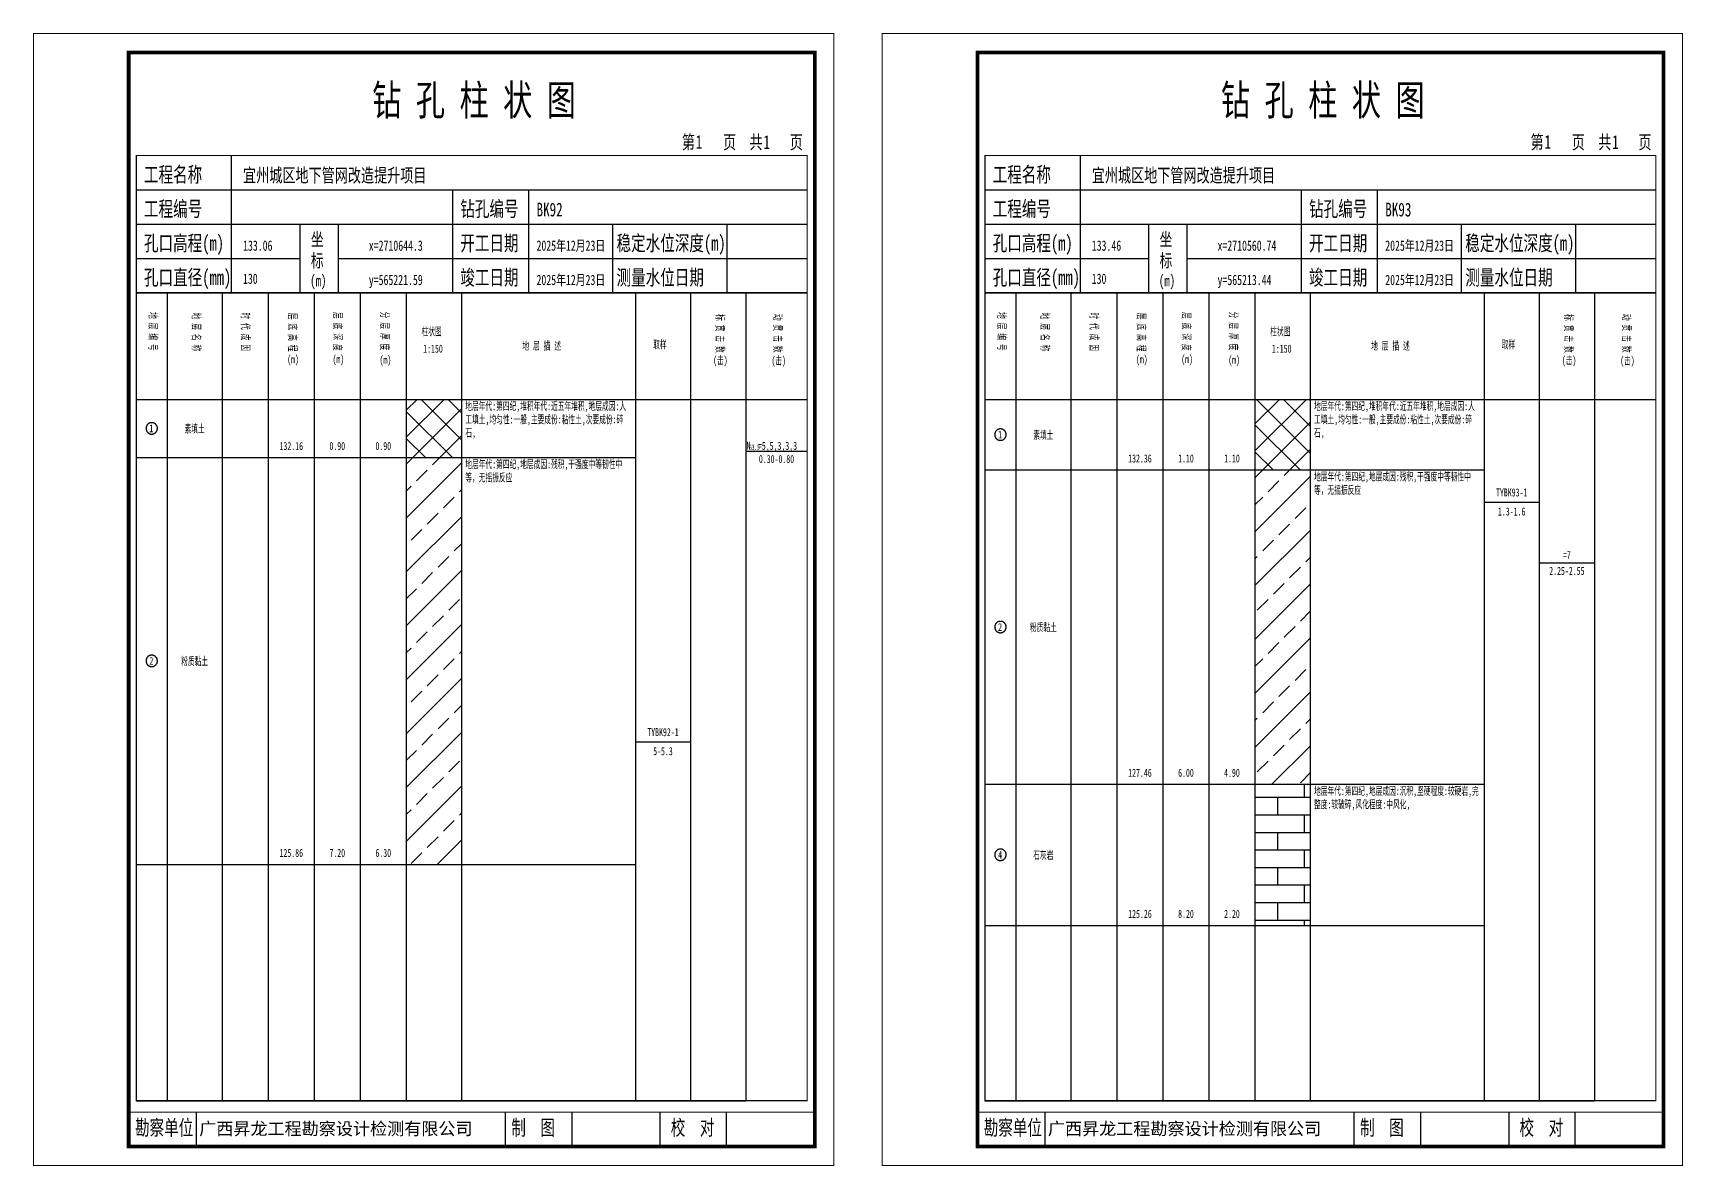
# Model space of a CAD drawing. Header units: millimetres. Extents: x 0 to 2711117, y 0 to 567555.
# Drawn here: x 24495.4 to 24928.3, y -0.1 to 297.1 of the extents above; entities that cross this region are included whole.
import ezdxf
from ezdxf.enums import TextEntityAlignment as Align

# ---------------------------------------------------------------- set-up
doc = ezdxf.new("R2010")
doc.units = ezdxf.units.MM
doc.layers.add('GICAD_POU_TEXTS', color=7, linetype='Continuous')
doc.layers.add('勘察点图例', color=7, linetype='Continuous')
doc.styles.add('HEAD_FONT', font='simfang.ttf', dxfattribs={"width": 0.6})
doc.styles.add('HEAD_FONT2', font='simfang.ttf', dxfattribs={"width": 0.6})
doc.styles.add('HT', font='simhei.ttf')
doc.styles.add('LZ_FONT', font='simfang.ttf', dxfattribs={"width": 0.7, "height": 8})
doc.styles.add('成果图图块', font='simfang.ttf', dxfattribs={"height": 2.5})
doc.styles.add('成果图表体', font='simfang.ttf', dxfattribs={"width": 0.6, "height": 2.1})
pattern_1 = [(45, (0, 0), (-3.5355339, 3.5355339), []), (135, (0, 0), (-3.5355339, -3.5355339), [])]
pattern_2 = [(45, (0, 0), (-7.071068, 7.071068), []), (45, (7.071, 0), (-7.071068, 7.071068), [4, -2])]

# ---------------------------------------------------------------- blocks, each defined once
blk = doc.blocks.new('BK92')
for p, q in [((52, 229), (52, 265)), ((27, 256), (203, 256)), ((110, 229), (110, 256)), ((130, 229), (130, 256)), ((27, 247), (203, 247)), ((70, 229), (70, 247)), ((80, 229), (80, 247)), ((152, 229), (152, 247)), ((182, 229), (182, 247)), ((27, 238), (70, 238)), ((80, 238), (203, 238)), ((27, 229), (35.05, 229)), ((35.05, 229), (35.05, 17)), ((35.05, 229), (49.53, 229)), ((49.53, 229), (49.53, 17)), ((49.53, 229), (61.6, 229)), ((61.6, 229), (61.6, 17)), ((61.6, 229), (73.68, 229)), ((73.68, 229), (73.68, 17)), ((73.68, 229), (85.75, 229)), ((85.75, 229), (85.75, 17)), ((85.75, 229), (97.82, 229)), ((97.82, 229), (97.82, 17)), ((97.82, 229), (112.3, 229)), ((112.3, 229), (112.3, 17)), ((112.3, 229), (157.93, 229)), ((157.93, 229), (157.93, 17)), ((157.93, 229), (172.42, 229)), ((172.42, 229), (172.42, 17)), ((172.42, 229), (186.9, 229)), ((186.9, 229), (186.9, 17)), ((186.9, 229), (203, 229)), ((27, 201), (203, 201)), ((27, 17), (35.05, 17)), ((35.05, 17), (49.53, 17)), ((42.74, 4.95), (42.74, 13.95)), ((42.74, 4.95), (42.74, 13.95)), ((49.53, 17), (61.6, 17)), ((61.6, 17), (73.68, 17)), ((73.68, 17), (85.75, 17)), ((85.75, 17), (97.82, 17)), ((97.82, 17), (112.3, 17)), ((112.3, 17), (157.93, 17)), ((123.83, 4.95), (123.83, 13.95)), ((141.38, 4.95), (141.38, 13.95)), ((157.93, 17), (172.42, 17)), ((164.48, 4.95), (164.48, 13.95)), ((172.42, 17), (186.9, 17)), ((181.84, 4.95), (181.84, 13.95)), ((181.84, 4.95), (181.84, 13.95))]:
    blk.add_line(p, q)
for points, const_width in [([(0, 0), (210, 0), (210, 297), (0, 297)], 0.25), ([(25, 5), (205, 5), (205, 292), (25, 292)], 1), ([(27, 265), (203, 265), (203, 17), (27, 17)], 0.3)]:
    blk.add_lwpolyline(points, close=True, dxfattribs=dict(const_width=const_width))
at = {"const_width": 0.3}
for points in [[(27, 229), (203, 229)], [(25, 14), (205, 14)]]:
    blk.add_lwpolyline(points, dxfattribs=at)
at = {"style": 'LZ_FONT', "width": 0.7}
for s, height, p in [('钻 孔 柱 状 图', 8, (88.9, 275.54)), ('第', 3.6, (170.12, 266.7)), ('1', 3.6, (173.78, 266.75)), ('页', 3.6, (180.96, 266.7)), ('共', 3.6, (187.88, 266.7)), ('1', 3.6, (191.54, 266.7)), ('页', 3.6, (198.44, 266.7)), ('工程名称', 4, (29, 258)), ('宜州城区地下管网改造提升项目', 3.6, (55, 258)), ('工程编号', 4, (29, 249)), ('钻孔编号', 4, (112, 249)), ('BK92', 3.6, (132, 249)), ('孔口高程(m)', 4, (29, 240)), ('133.06', 2.7, (55, 240)), ('坐', 3.5, (72.79, 241.24)), ('x=2710644.3', 2.7, (88, 240)), ('开工日期', 4, (112, 240)), ('2025年12月23日', 2.7, (132, 240)), ('稳定水位深度(m)', 4, (153, 240)), ('标', 3.5, (72.79, 235.7)), ('孔口直径(mm)', 4, (29, 231)), ('130', 2.7, (54.98, 231.31)), ('(m) ', 3, (72.59, 230.65)), ('竣工日期', 4, (112, 231)), ('2025年12月23日', 2.7, (132, 231)), ('测量水位日期', 4, (153, 231)), ('y=565221.59', 2.7, (88, 231)), ('勘察单位', 4, (26.65, 7.95)), ('制  图', 4, (125.4, 7.95)), ('校  对', 4, (167.22, 7.95))]:
    blk.add_text(s, height=height, dxfattribs=at).set_placement(p)
at = {"style": 'HT'}
blk.add_text('广西昇龙工程勘察设计检测有限公司', height=3.2865, dxfattribs=at).set_placement((43.48, 8.02))
at = {"char_height": 2.1, "width": 22.806, "attachment_point": 1, "rotation": 270, "style": 'HEAD_FONT'}
for s, insert in [('地 层 编 号', (32.46, 223.92)), ('地 层 名 称', (43.79, 223.76)), ('时 代 成 因', (56.67, 223.83)), ('层 底 高 程', (69.07, 223.71)), ('层 底 深 度', (80.9, 223.91)), ('分 层 厚 度', (93.26, 224.01)), ('标 贯 击 数', (181.21, 223.37)), ('动 贯 击 数', (196.38, 223.43))]:
    blk.add_mtext(s, dxfattribs=dict(at, insert=insert))
at = {"char_height": 2.1, "attachment_point": 1}
for s, insert, width, style in [('柱状图', (101.82, 219.87), 7.855, 'HEAD_FONT2'), ('取样', (162.58, 216.44), 7.855, 'HEAD_FONT2'), ('(m)', (66.58, 212.56), 4.7944, 'HEAD_FONT'), ('(m)', (78.47, 212.61), 4.7944, 'HEAD_FONT'), ('(m)', (90.81, 212.43), 4.7944, 'HEAD_FONT'), ('1:150', (102.26, 215.36), 6.9223, 'HEAD_FONT2'), ('地 层 描 述', (128.29, 216.11), 22.0781, 'HEAD_FONT2'), ('(击)', (178.33, 212.31), 7.855, 'HEAD_FONT2'), ('(击)', (193.64, 212.22), 7.855, 'HEAD_FONT2')]:
    blk.add_mtext(s, dxfattribs=dict(at, insert=insert, width=width, style=style))
blk = doc.blocks.new('BK92_0')
at = {"color": 7}
blk.add_polyline3d([(-1.5, 0.02, 0), (-1.5, -0.06, 0), (-1.49, -0.13, 0), (-1.48, -0.2, 0), (-1.47, -0.28, 0), (-1.46, -0.35, 0), (-1.44, -0.42, 0), (-1.41, -0.49, 0), (-1.39, -0.56, 0), (-1.36, -0.63, 0), (-1.32, -0.69, 0), (-1.29, -0.76, 0), (-1.25, -0.82, 0), (-1.2, -0.88, 0), (-1.16, -0.94, 0), (-1.11, -0.99, 0), (-1.06, -1.04, 0), (-1.01, -1.1, 0), (-0.95, -1.14, 0), (-0.89, -1.19, 0), (-0.83, -1.23, 0), (-0.77, -1.27, 0), (-0.71, -1.31, 0), (-0.64, -1.34, 0), (-0.57, -1.37, 0), (-0.51, -1.4, 0), (-0.44, -1.42, 0), (-0.36, -1.44, 0), (-0.29, -1.46, 0), (-0.22, -1.47, 0), (-0.15, -1.48, 0), (-0.07, -1.48, 0), (0, -1.48, 0), (0.07, -1.48, 0), (0.15, -1.48, 0), (0.22, -1.47, 0), (0.29, -1.46, 0), (0.36, -1.44, 0), (0.44, -1.42, 0), (0.51, -1.4, 0), (0.57, -1.37, 0), (0.64, -1.34, 0), (0.71, -1.31, 0), (0.77, -1.27, 0), (0.83, -1.23, 0), (0.89, -1.19, 0), (0.95, -1.14, 0), (1.01, -1.1, 0), (1.06, -1.04, 0), (1.11, -0.99, 0), (1.16, -0.94, 0), (1.2, -0.88, 0), (1.25, -0.82, 0), (1.29, -0.76, 0), (1.32, -0.69, 0), (1.36, -0.63, 0), (1.39, -0.56, 0), (1.41, -0.49, 0), (1.44, -0.42, 0), (1.46, -0.35, 0), (1.47, -0.28, 0), (1.48, -0.2, 0), (1.49, -0.13, 0), (1.5, -0.06, 0), (1.5, 0.02, 0), (1.5, 0.09, 0), (1.49, 0.16, 0), (1.48, 0.24, 0), (1.47, 0.31, 0), (1.46, 0.38, 0), (1.44, 0.45, 0), (1.41, 0.52, 0), (1.39, 0.59, 0), (1.36, 0.66, 0), (1.32, 0.72, 0), (1.29, 0.79, 0), (1.25, 0.85, 0), (1.2, 0.91, 0), (1.16, 0.97, 0), (1.11, 1.02, 0), (1.06, 1.08, 0), (1.01, 1.13, 0), (0.95, 1.18, 0), (0.89, 1.22, 0), (0.83, 1.26, 0), (0.77, 1.3, 0), (0.71, 1.34, 0), (0.64, 1.37, 0), (0.57, 1.4, 0), (0.51, 1.43, 0), (0.44, 1.45, 0), (0.36, 1.47, 0), (0.29, 1.49, 0), (0.22, 1.5, 0), (0.15, 1.51, 0), (0.07, 1.51, 0), (0, 1.52, 0), (-0.07, 1.51, 0), (-0.15, 1.51, 0), (-0.22, 1.5, 0), (-0.29, 1.49, 0), (-0.36, 1.47, 0), (-0.44, 1.45, 0), (-0.51, 1.43, 0), (-0.57, 1.4, 0), (-0.64, 1.37, 0), (-0.71, 1.34, 0), (-0.77, 1.3, 0), (-0.83, 1.26, 0), (-0.89, 1.22, 0), (-0.95, 1.18, 0), (-1.01, 1.13, 0), (-1.06, 1.08, 0), (-1.11, 1.02, 0), (-1.16, 0.97, 0), (-1.2, 0.91, 0), (-1.25, 0.85, 0), (-1.29, 0.79, 0), (-1.32, 0.72, 0), (-1.36, 0.66, 0), (-1.39, 0.59, 0), (-1.41, 0.52, 0), (-1.44, 0.45, 0), (-1.46, 0.38, 0), (-1.47, 0.31, 0), (-1.48, 0.24, 0), (-1.49, 0.16, 0), (-1.5, 0.09, 0), (-1.5, 0.02, 0)], dxfattribs=at)
at = {"layer": 'GICAD_POU_TEXTS', "color": 7, "style": '成果图图块', "width": 0.7}
blk.add_text('1', height=2, dxfattribs=at).set_placement((-0.09, -0.99), align=Align.CENTER)
blk = doc.blocks.new('BK92_1')
at = {"color": 7}
blk.add_polyline3d([(-1.5, 0.02, 0), (-1.5, -0.06, 0), (-1.49, -0.13, 0), (-1.48, -0.2, 0), (-1.47, -0.28, 0), (-1.46, -0.35, 0), (-1.44, -0.42, 0), (-1.41, -0.49, 0), (-1.39, -0.56, 0), (-1.36, -0.63, 0), (-1.32, -0.69, 0), (-1.29, -0.76, 0), (-1.25, -0.82, 0), (-1.2, -0.88, 0), (-1.16, -0.94, 0), (-1.11, -0.99, 0), (-1.06, -1.04, 0), (-1.01, -1.1, 0), (-0.95, -1.14, 0), (-0.89, -1.19, 0), (-0.83, -1.23, 0), (-0.77, -1.27, 0), (-0.71, -1.31, 0), (-0.64, -1.34, 0), (-0.57, -1.37, 0), (-0.51, -1.4, 0), (-0.44, -1.42, 0), (-0.36, -1.44, 0), (-0.29, -1.46, 0), (-0.22, -1.47, 0), (-0.15, -1.48, 0), (-0.07, -1.48, 0), (0, -1.48, 0), (0.07, -1.48, 0), (0.15, -1.48, 0), (0.22, -1.47, 0), (0.29, -1.46, 0), (0.36, -1.44, 0), (0.44, -1.42, 0), (0.51, -1.4, 0), (0.57, -1.37, 0), (0.64, -1.34, 0), (0.71, -1.31, 0), (0.77, -1.27, 0), (0.83, -1.23, 0), (0.89, -1.19, 0), (0.95, -1.14, 0), (1.01, -1.1, 0), (1.06, -1.04, 0), (1.11, -0.99, 0), (1.16, -0.94, 0), (1.2, -0.88, 0), (1.25, -0.82, 0), (1.29, -0.76, 0), (1.32, -0.69, 0), (1.36, -0.63, 0), (1.39, -0.56, 0), (1.41, -0.49, 0), (1.44, -0.42, 0), (1.46, -0.35, 0), (1.47, -0.28, 0), (1.48, -0.2, 0), (1.49, -0.13, 0), (1.5, -0.06, 0), (1.5, 0.02, 0), (1.5, 0.09, 0), (1.49, 0.16, 0), (1.48, 0.24, 0), (1.47, 0.31, 0), (1.46, 0.38, 0), (1.44, 0.45, 0), (1.41, 0.52, 0), (1.39, 0.59, 0), (1.36, 0.66, 0), (1.32, 0.72, 0), (1.29, 0.79, 0), (1.25, 0.85, 0), (1.2, 0.91, 0), (1.16, 0.97, 0), (1.11, 1.02, 0), (1.06, 1.08, 0), (1.01, 1.13, 0), (0.95, 1.18, 0), (0.89, 1.22, 0), (0.83, 1.26, 0), (0.77, 1.3, 0), (0.71, 1.34, 0), (0.64, 1.37, 0), (0.57, 1.4, 0), (0.51, 1.43, 0), (0.44, 1.45, 0), (0.36, 1.47, 0), (0.29, 1.49, 0), (0.22, 1.5, 0), (0.15, 1.51, 0), (0.07, 1.51, 0), (0, 1.52, 0), (-0.07, 1.51, 0), (-0.15, 1.51, 0), (-0.22, 1.5, 0), (-0.29, 1.49, 0), (-0.36, 1.47, 0), (-0.44, 1.45, 0), (-0.51, 1.43, 0), (-0.57, 1.4, 0), (-0.64, 1.37, 0), (-0.71, 1.34, 0), (-0.77, 1.3, 0), (-0.83, 1.26, 0), (-0.89, 1.22, 0), (-0.95, 1.18, 0), (-1.01, 1.13, 0), (-1.06, 1.08, 0), (-1.11, 1.02, 0), (-1.16, 0.97, 0), (-1.2, 0.91, 0), (-1.25, 0.85, 0), (-1.29, 0.79, 0), (-1.32, 0.72, 0), (-1.36, 0.66, 0), (-1.39, 0.59, 0), (-1.41, 0.52, 0), (-1.44, 0.45, 0), (-1.46, 0.38, 0), (-1.47, 0.31, 0), (-1.48, 0.24, 0), (-1.49, 0.16, 0), (-1.5, 0.09, 0), (-1.5, 0.02, 0)], dxfattribs=at)
at = {"layer": 'GICAD_POU_TEXTS', "color": 7, "style": '成果图图块', "width": 0.7}
blk.add_text('2', height=2, dxfattribs=at).set_placement((-0.09, -0.99), align=Align.CENTER)
blk = doc.blocks.new('BK93')
for p, q in [((52, 229), (52, 265)), ((27, 256), (203, 256)), ((110, 229), (110, 256)), ((130, 229), (130, 256)), ((27, 247), (203, 247)), ((70, 229), (70, 247)), ((80, 229), (80, 247)), ((152, 229), (152, 247)), ((182, 229), (182, 247)), ((27, 238), (70, 238)), ((80, 238), (203, 238)), ((27, 229), (35.05, 229)), ((35.05, 229), (35.05, 17)), ((35.05, 229), (49.53, 229)), ((49.53, 229), (49.53, 17)), ((49.53, 229), (61.6, 229)), ((61.6, 229), (61.6, 17)), ((61.6, 229), (73.68, 229)), ((73.68, 229), (73.68, 17)), ((73.68, 229), (85.75, 229)), ((85.75, 229), (85.75, 17)), ((85.75, 229), (97.82, 229)), ((97.82, 229), (97.82, 17)), ((97.82, 229), (112.3, 229)), ((112.3, 229), (112.3, 17)), ((112.3, 229), (157.93, 229)), ((157.93, 229), (157.93, 17)), ((157.93, 229), (172.42, 229)), ((172.42, 229), (172.42, 17)), ((172.42, 229), (186.9, 229)), ((186.9, 229), (186.9, 17)), ((186.9, 229), (203, 229)), ((27, 201), (203, 201)), ((27, 17), (35.05, 17)), ((35.05, 17), (49.53, 17)), ((42.74, 4.95), (42.74, 13.95)), ((42.74, 4.95), (42.74, 13.95)), ((49.53, 17), (61.6, 17)), ((61.6, 17), (73.68, 17)), ((73.68, 17), (85.75, 17)), ((85.75, 17), (97.82, 17)), ((97.82, 17), (112.3, 17)), ((112.3, 17), (157.93, 17)), ((123.83, 4.95), (123.83, 13.95)), ((141.38, 4.95), (141.38, 13.95)), ((157.93, 17), (172.42, 17)), ((164.48, 4.95), (164.48, 13.95)), ((172.42, 17), (186.9, 17)), ((181.84, 4.95), (181.84, 13.95)), ((181.84, 4.95), (181.84, 13.95))]:
    blk.add_line(p, q)
for points, const_width in [([(0, 0), (210, 0), (210, 297), (0, 297)], 0.25), ([(25, 5), (205, 5), (205, 292), (25, 292)], 1), ([(27, 265), (203, 265), (203, 17), (27, 17)], 0.3)]:
    blk.add_lwpolyline(points, close=True, dxfattribs=dict(const_width=const_width))
at = {"const_width": 0.3}
for points in [[(27, 229), (203, 229)], [(25, 14), (205, 14)]]:
    blk.add_lwpolyline(points, dxfattribs=at)
at = {"style": 'LZ_FONT', "width": 0.7}
for s, height, p in [('钻 孔 柱 状 图', 8, (88.9, 275.54)), ('第', 3.6, (170.12, 266.7)), ('1', 3.6, (173.78, 266.75)), ('页', 3.6, (180.96, 266.7)), ('共', 3.6, (187.88, 266.7)), ('1', 3.6, (191.54, 266.7)), ('页', 3.6, (198.44, 266.7)), ('工程名称', 4, (29, 258)), ('宜州城区地下管网改造提升项目', 3.6, (55, 258)), ('工程编号', 4, (29, 249)), ('钻孔编号', 4, (112, 249)), ('BK93', 3.6, (132, 249)), ('孔口高程(m)', 4, (29, 240)), ('133.46', 2.7, (55, 240)), ('坐', 3.5, (72.79, 241.24)), ('x=2710560.74', 2.7, (88, 240)), ('开工日期', 4, (112, 240)), ('2025年12月23日', 2.7, (132, 240)), ('稳定水位深度(m)', 4, (153, 240)), ('标', 3.5, (72.79, 235.7)), ('孔口直径(mm)', 4, (29, 231)), ('130', 2.7, (54.98, 231.31)), ('(m) ', 3, (72.59, 230.65)), ('竣工日期', 4, (112, 231)), ('2025年12月23日', 2.7, (132, 231)), ('测量水位日期', 4, (153, 231)), ('y=565213.44', 2.7, (88, 231)), ('勘察单位', 4, (26.65, 7.95)), ('制  图', 4, (125.4, 7.95)), ('校  对', 4, (167.22, 7.95))]:
    blk.add_text(s, height=height, dxfattribs=at).set_placement(p)
at = {"style": 'HT'}
blk.add_text('广西昇龙工程勘察设计检测有限公司', height=3.2865, dxfattribs=at).set_placement((43.48, 8.02))
at = {"char_height": 2.1, "width": 22.806, "attachment_point": 1, "rotation": 270, "style": 'HEAD_FONT'}
for s, insert in [('地 层 编 号', (32.46, 223.92)), ('地 层 名 称', (43.79, 223.76)), ('时 代 成 因', (56.67, 223.83)), ('层 底 高 程', (69.07, 223.71)), ('层 底 深 度', (80.9, 223.91)), ('分 层 厚 度', (93.26, 224.01)), ('标 贯 击 数', (181.21, 223.37)), ('动 贯 击 数', (196.38, 223.43))]:
    blk.add_mtext(s, dxfattribs=dict(at, insert=insert))
at = {"char_height": 2.1, "attachment_point": 1}
for s, insert, width, style in [('柱状图', (101.82, 219.87), 7.855, 'HEAD_FONT2'), ('取样', (162.58, 216.44), 7.855, 'HEAD_FONT2'), ('(m)', (66.58, 212.56), 4.7944, 'HEAD_FONT'), ('(m)', (78.47, 212.61), 4.7944, 'HEAD_FONT'), ('(m)', (90.81, 212.43), 4.7944, 'HEAD_FONT'), ('1:150', (102.26, 215.36), 6.9223, 'HEAD_FONT2'), ('地 层 描 述', (128.29, 216.11), 22.0781, 'HEAD_FONT2'), ('(击)', (178.33, 212.31), 7.855, 'HEAD_FONT2'), ('(击)', (193.64, 212.22), 7.855, 'HEAD_FONT2')]:
    blk.add_mtext(s, dxfattribs=dict(at, insert=insert, width=width, style=style))
blk = doc.blocks.new('BK93_0')
at = {"color": 7}
blk.add_polyline3d([(-1.5, 0.02, 0), (-1.5, -0.06, 0), (-1.49, -0.13, 0), (-1.48, -0.2, 0), (-1.47, -0.28, 0), (-1.46, -0.35, 0), (-1.44, -0.42, 0), (-1.41, -0.49, 0), (-1.39, -0.56, 0), (-1.36, -0.63, 0), (-1.32, -0.69, 0), (-1.29, -0.76, 0), (-1.25, -0.82, 0), (-1.2, -0.88, 0), (-1.16, -0.94, 0), (-1.11, -0.99, 0), (-1.06, -1.04, 0), (-1.01, -1.1, 0), (-0.95, -1.14, 0), (-0.89, -1.19, 0), (-0.83, -1.23, 0), (-0.77, -1.27, 0), (-0.71, -1.31, 0), (-0.64, -1.34, 0), (-0.57, -1.37, 0), (-0.51, -1.4, 0), (-0.44, -1.42, 0), (-0.36, -1.44, 0), (-0.29, -1.46, 0), (-0.22, -1.47, 0), (-0.15, -1.48, 0), (-0.07, -1.48, 0), (0, -1.48, 0), (0.07, -1.48, 0), (0.15, -1.48, 0), (0.22, -1.47, 0), (0.29, -1.46, 0), (0.36, -1.44, 0), (0.44, -1.42, 0), (0.51, -1.4, 0), (0.57, -1.37, 0), (0.64, -1.34, 0), (0.71, -1.31, 0), (0.77, -1.27, 0), (0.83, -1.23, 0), (0.89, -1.19, 0), (0.95, -1.14, 0), (1.01, -1.1, 0), (1.06, -1.04, 0), (1.11, -0.99, 0), (1.16, -0.94, 0), (1.2, -0.88, 0), (1.25, -0.82, 0), (1.29, -0.76, 0), (1.32, -0.69, 0), (1.36, -0.63, 0), (1.39, -0.56, 0), (1.41, -0.49, 0), (1.44, -0.42, 0), (1.46, -0.35, 0), (1.47, -0.28, 0), (1.48, -0.2, 0), (1.49, -0.13, 0), (1.5, -0.06, 0), (1.5, 0.02, 0), (1.5, 0.09, 0), (1.49, 0.16, 0), (1.48, 0.24, 0), (1.47, 0.31, 0), (1.46, 0.38, 0), (1.44, 0.45, 0), (1.41, 0.52, 0), (1.39, 0.59, 0), (1.36, 0.66, 0), (1.32, 0.72, 0), (1.29, 0.79, 0), (1.25, 0.85, 0), (1.2, 0.91, 0), (1.16, 0.97, 0), (1.11, 1.02, 0), (1.06, 1.08, 0), (1.01, 1.13, 0), (0.95, 1.18, 0), (0.89, 1.22, 0), (0.83, 1.26, 0), (0.77, 1.3, 0), (0.71, 1.34, 0), (0.64, 1.37, 0), (0.57, 1.4, 0), (0.51, 1.43, 0), (0.44, 1.45, 0), (0.36, 1.47, 0), (0.29, 1.49, 0), (0.22, 1.5, 0), (0.15, 1.51, 0), (0.07, 1.51, 0), (0, 1.52, 0), (-0.07, 1.51, 0), (-0.15, 1.51, 0), (-0.22, 1.5, 0), (-0.29, 1.49, 0), (-0.36, 1.47, 0), (-0.44, 1.45, 0), (-0.51, 1.43, 0), (-0.57, 1.4, 0), (-0.64, 1.37, 0), (-0.71, 1.34, 0), (-0.77, 1.3, 0), (-0.83, 1.26, 0), (-0.89, 1.22, 0), (-0.95, 1.18, 0), (-1.01, 1.13, 0), (-1.06, 1.08, 0), (-1.11, 1.02, 0), (-1.16, 0.97, 0), (-1.2, 0.91, 0), (-1.25, 0.85, 0), (-1.29, 0.79, 0), (-1.32, 0.72, 0), (-1.36, 0.66, 0), (-1.39, 0.59, 0), (-1.41, 0.52, 0), (-1.44, 0.45, 0), (-1.46, 0.38, 0), (-1.47, 0.31, 0), (-1.48, 0.24, 0), (-1.49, 0.16, 0), (-1.5, 0.09, 0), (-1.5, 0.02, 0)], dxfattribs=at)
at = {"layer": 'GICAD_POU_TEXTS', "color": 7, "style": '成果图图块', "width": 0.7}
blk.add_text('1', height=2, dxfattribs=at).set_placement((-0.09, -0.99), align=Align.CENTER)
blk = doc.blocks.new('BK93_1')
at = {"color": 7}
blk.add_polyline3d([(-1.5, 0.02, 0), (-1.5, -0.06, 0), (-1.49, -0.13, 0), (-1.48, -0.2, 0), (-1.47, -0.28, 0), (-1.46, -0.35, 0), (-1.44, -0.42, 0), (-1.41, -0.49, 0), (-1.39, -0.56, 0), (-1.36, -0.63, 0), (-1.32, -0.69, 0), (-1.29, -0.76, 0), (-1.25, -0.82, 0), (-1.2, -0.88, 0), (-1.16, -0.94, 0), (-1.11, -0.99, 0), (-1.06, -1.04, 0), (-1.01, -1.1, 0), (-0.95, -1.14, 0), (-0.89, -1.19, 0), (-0.83, -1.23, 0), (-0.77, -1.27, 0), (-0.71, -1.31, 0), (-0.64, -1.34, 0), (-0.57, -1.37, 0), (-0.51, -1.4, 0), (-0.44, -1.42, 0), (-0.36, -1.44, 0), (-0.29, -1.46, 0), (-0.22, -1.47, 0), (-0.15, -1.48, 0), (-0.07, -1.48, 0), (0, -1.48, 0), (0.07, -1.48, 0), (0.15, -1.48, 0), (0.22, -1.47, 0), (0.29, -1.46, 0), (0.36, -1.44, 0), (0.44, -1.42, 0), (0.51, -1.4, 0), (0.57, -1.37, 0), (0.64, -1.34, 0), (0.71, -1.31, 0), (0.77, -1.27, 0), (0.83, -1.23, 0), (0.89, -1.19, 0), (0.95, -1.14, 0), (1.01, -1.1, 0), (1.06, -1.04, 0), (1.11, -0.99, 0), (1.16, -0.94, 0), (1.2, -0.88, 0), (1.25, -0.82, 0), (1.29, -0.76, 0), (1.32, -0.69, 0), (1.36, -0.63, 0), (1.39, -0.56, 0), (1.41, -0.49, 0), (1.44, -0.42, 0), (1.46, -0.35, 0), (1.47, -0.28, 0), (1.48, -0.2, 0), (1.49, -0.13, 0), (1.5, -0.06, 0), (1.5, 0.02, 0), (1.5, 0.09, 0), (1.49, 0.16, 0), (1.48, 0.24, 0), (1.47, 0.31, 0), (1.46, 0.38, 0), (1.44, 0.45, 0), (1.41, 0.52, 0), (1.39, 0.59, 0), (1.36, 0.66, 0), (1.32, 0.72, 0), (1.29, 0.79, 0), (1.25, 0.85, 0), (1.2, 0.91, 0), (1.16, 0.97, 0), (1.11, 1.02, 0), (1.06, 1.08, 0), (1.01, 1.13, 0), (0.95, 1.18, 0), (0.89, 1.22, 0), (0.83, 1.26, 0), (0.77, 1.3, 0), (0.71, 1.34, 0), (0.64, 1.37, 0), (0.57, 1.4, 0), (0.51, 1.43, 0), (0.44, 1.45, 0), (0.36, 1.47, 0), (0.29, 1.49, 0), (0.22, 1.5, 0), (0.15, 1.51, 0), (0.07, 1.51, 0), (0, 1.52, 0), (-0.07, 1.51, 0), (-0.15, 1.51, 0), (-0.22, 1.5, 0), (-0.29, 1.49, 0), (-0.36, 1.47, 0), (-0.44, 1.45, 0), (-0.51, 1.43, 0), (-0.57, 1.4, 0), (-0.64, 1.37, 0), (-0.71, 1.34, 0), (-0.77, 1.3, 0), (-0.83, 1.26, 0), (-0.89, 1.22, 0), (-0.95, 1.18, 0), (-1.01, 1.13, 0), (-1.06, 1.08, 0), (-1.11, 1.02, 0), (-1.16, 0.97, 0), (-1.2, 0.91, 0), (-1.25, 0.85, 0), (-1.29, 0.79, 0), (-1.32, 0.72, 0), (-1.36, 0.66, 0), (-1.39, 0.59, 0), (-1.41, 0.52, 0), (-1.44, 0.45, 0), (-1.46, 0.38, 0), (-1.47, 0.31, 0), (-1.48, 0.24, 0), (-1.49, 0.16, 0), (-1.5, 0.09, 0), (-1.5, 0.02, 0)], dxfattribs=at)
at = {"layer": 'GICAD_POU_TEXTS', "color": 7, "style": '成果图图块', "width": 0.7}
blk.add_text('2', height=2, dxfattribs=at).set_placement((-0.09, -0.99), align=Align.CENTER)
blk = doc.blocks.new('BK93_2')
at = {"color": 7}
blk.add_polyline3d([(-1.5, 0.02, 0), (-1.5, -0.06, 0), (-1.49, -0.13, 0), (-1.48, -0.2, 0), (-1.47, -0.28, 0), (-1.46, -0.35, 0), (-1.44, -0.42, 0), (-1.41, -0.49, 0), (-1.39, -0.56, 0), (-1.36, -0.63, 0), (-1.32, -0.69, 0), (-1.29, -0.76, 0), (-1.25, -0.82, 0), (-1.2, -0.88, 0), (-1.16, -0.94, 0), (-1.11, -0.99, 0), (-1.06, -1.04, 0), (-1.01, -1.1, 0), (-0.95, -1.14, 0), (-0.89, -1.19, 0), (-0.83, -1.23, 0), (-0.77, -1.27, 0), (-0.71, -1.31, 0), (-0.64, -1.34, 0), (-0.57, -1.37, 0), (-0.51, -1.4, 0), (-0.44, -1.42, 0), (-0.36, -1.44, 0), (-0.29, -1.46, 0), (-0.22, -1.47, 0), (-0.15, -1.48, 0), (-0.07, -1.48, 0), (0, -1.48, 0), (0.07, -1.48, 0), (0.15, -1.48, 0), (0.22, -1.47, 0), (0.29, -1.46, 0), (0.36, -1.44, 0), (0.44, -1.42, 0), (0.51, -1.4, 0), (0.57, -1.37, 0), (0.64, -1.34, 0), (0.71, -1.31, 0), (0.77, -1.27, 0), (0.83, -1.23, 0), (0.89, -1.19, 0), (0.95, -1.14, 0), (1.01, -1.1, 0), (1.06, -1.04, 0), (1.11, -0.99, 0), (1.16, -0.94, 0), (1.2, -0.88, 0), (1.25, -0.82, 0), (1.29, -0.76, 0), (1.32, -0.69, 0), (1.36, -0.63, 0), (1.39, -0.56, 0), (1.41, -0.49, 0), (1.44, -0.42, 0), (1.46, -0.35, 0), (1.47, -0.28, 0), (1.48, -0.2, 0), (1.49, -0.13, 0), (1.5, -0.06, 0), (1.5, 0.02, 0), (1.5, 0.09, 0), (1.49, 0.16, 0), (1.48, 0.24, 0), (1.47, 0.31, 0), (1.46, 0.38, 0), (1.44, 0.45, 0), (1.41, 0.52, 0), (1.39, 0.59, 0), (1.36, 0.66, 0), (1.32, 0.72, 0), (1.29, 0.79, 0), (1.25, 0.85, 0), (1.2, 0.91, 0), (1.16, 0.97, 0), (1.11, 1.02, 0), (1.06, 1.08, 0), (1.01, 1.13, 0), (0.95, 1.18, 0), (0.89, 1.22, 0), (0.83, 1.26, 0), (0.77, 1.3, 0), (0.71, 1.34, 0), (0.64, 1.37, 0), (0.57, 1.4, 0), (0.51, 1.43, 0), (0.44, 1.45, 0), (0.36, 1.47, 0), (0.29, 1.49, 0), (0.22, 1.5, 0), (0.15, 1.51, 0), (0.07, 1.51, 0), (0, 1.52, 0), (-0.07, 1.51, 0), (-0.15, 1.51, 0), (-0.22, 1.5, 0), (-0.29, 1.49, 0), (-0.36, 1.47, 0), (-0.44, 1.45, 0), (-0.51, 1.43, 0), (-0.57, 1.4, 0), (-0.64, 1.37, 0), (-0.71, 1.34, 0), (-0.77, 1.3, 0), (-0.83, 1.26, 0), (-0.89, 1.22, 0), (-0.95, 1.18, 0), (-1.01, 1.13, 0), (-1.06, 1.08, 0), (-1.11, 1.02, 0), (-1.16, 0.97, 0), (-1.2, 0.91, 0), (-1.25, 0.85, 0), (-1.29, 0.79, 0), (-1.32, 0.72, 0), (-1.36, 0.66, 0), (-1.39, 0.59, 0), (-1.41, 0.52, 0), (-1.44, 0.45, 0), (-1.46, 0.38, 0), (-1.47, 0.31, 0), (-1.48, 0.24, 0), (-1.49, 0.16, 0), (-1.5, 0.09, 0), (-1.5, 0.02, 0)], dxfattribs=at)
at = {"layer": 'GICAD_POU_TEXTS', "color": 7, "style": '成果图图块', "width": 0.7}
blk.add_text('4', height=2, dxfattribs=at).set_placement((-0.09, -0.99), align=Align.CENTER)

msp = doc.modelspace()

# ---------------------------------------------------------------- hatches: boundary and pattern name
at = {"layer": '勘察点图例'}
h = msp.add_hatch(dxfattribs=at)
h.set_pattern_fill('GKSTT', color=256, scale=0.5, style=0, pattern_type=2)
h.set_pattern_definition(pattern_1)
h.paths.add_polyline_path([(24593.33, 185.75), (24607.82, 185.75), (24607.82, 201), (24593.33, 201)])
h = msp.add_hatch(dxfattribs=at)
h.set_pattern_fill('GKSTT', color=256, scale=0.5, style=0, pattern_type=2)
h.set_pattern_definition(pattern_1)
h.paths.add_polyline_path([(24816.02, 182.49), (24830.51, 182.49), (24830.51, 201), (24816.02, 201)])
h = msp.add_hatch(dxfattribs=at)
h.set_pattern_fill('GKFZNT', color=256, scale=0.5, style=0, pattern_type=2)
h.set_pattern_definition(pattern_2)
h.paths.add_polyline_path([(24593.33, 79), (24607.82, 79), (24607.82, 185.75), (24593.33, 185.75)])
h = msp.add_hatch(dxfattribs=at)
h.set_pattern_fill('GKFZNT', color=256, scale=0.5, style=0, pattern_type=2)
h.set_pattern_definition(pattern_2)
h.paths.add_polyline_path([(24816.02, 100.02), (24830.51, 100.02), (24830.51, 182.49), (24816.02, 182.49)])
h = msp.add_hatch(dxfattribs=at)
h.set_pattern_fill('GKSHY', color=256, scale=0.5, style=0, pattern_type=2)
h.set_pattern_definition([(0, (0, 0), (0, 4.6), []), (90, (0, 0), (-7, 4.6), [4.6, -4.6])])
h.paths.add_polyline_path([(24816.02, 63), (24830.51, 63), (24830.51, 100.02), (24816.02, 100.02)])

# ---------------------------------------------------------------- linework, layer by layer
for p, q in [((24682.42, 187.44), (24698.51, 187.44)), ((24522.51, 185.75), (24607.82, 185.75)), ((24607.82, 185.75), (24653.45, 185.75)), ((24745.2, 182.49), (24830.51, 182.49)), ((24830.51, 182.49), (24876.13, 182.49)), ((24876.13, 174.07), (24890.62, 174.07)), ((24890.62, 158.09), (24905.11, 158.09)), ((24653.45, 111.19), (24667.93, 111.19)), ((24745.2, 100.02), (24830.51, 100.02)), ((24830.51, 100.02), (24876.13, 100.02)), ((24522.51, 79), (24607.82, 79)), ((24607.82, 79), (24653.45, 79)), ((24745.2, 63), (24830.51, 63)), ((24830.51, 63), (24876.13, 63))]:
    msp.add_line(p, q, dxfattribs=at)

# ---------------------------------------------------------------- block references
for name, p in [('BK92', (24495.51, 0)), ('BK93', (24718.2, 0)), ('BK92_0', (24526.54, 193.38)), ('BK93_0', (24749.23, 191.74)), ('BK93_1', (24749.23, 141.26)), ('BK92_1', (24526.54, 132.38)), ('BK93_2', (24749.23, 81.51))]:
    msp.add_blockref(name, p, dxfattribs=at)

# ---------------------------------------------------------------- texts
at = {"layer": '勘察点图例', "style": '成果图表体', "width": 0.6}
for s, p in [('素填土', (24537.81, 193.38)), ('素填土', (24760.49, 191.74)), ('132.16', (24563.16, 188.75)), ('0.90', (24575.23, 188.75)), ('0.90', (24587.3, 188.75)), ('0.30-0.80', (24690.47, 185.34)), ('132.36', (24785.84, 185.49)), ('1.10', (24797.91, 185.49)), ('1.10', (24809.98, 185.49)), ('TYBK93-1', (24883.38, 176.57)), ('1.3-1.6', (24883.38, 171.57)), ('=7', (24897.86, 160.19)), ('2.25-2.55', (24897.86, 155.99)), ('粉质黏土', (24760.49, 141.26)), ('粉质黏土', (24537.81, 132.38)), ('TYBK92-1', (24660.69, 113.69)), ('5-5.3', (24660.69, 108.69)), ('127.46', (24785.84, 103.02)), ('6.00', (24797.91, 103.02)), ('4.90', (24809.98, 103.02)), ('125.86', (24563.16, 82)), ('7.20', (24575.23, 82)), ('6.30', (24587.3, 82)), ('石灰岩', (24760.49, 81.51)), ('125.26', (24785.84, 66)), ('8.20', (24797.91, 66)), ('2.20', (24809.98, 66))]:
    msp.add_text(s, height=2.1, dxfattribs=at).set_placement(p, align=Align.MIDDLE)
for s, height, p in [('N', 2.1, (24682.62, 187.77)), ('63.5', 1.4, (24683.32, 187.77)), ('=', 2.1, (24685.62, 187.77))]:
    msp.add_text(s, height=height, dxfattribs=at).set_placement(p)
at = {"layer": '勘察点图例', "char_height": 2.1, "attachment_point": 1, "style": '成果图表体'}
for s, insert, width in [('地层年代:第四纪,堆积年代:近五年堆积,地层成因:人工填土,均匀性:一般,主要成份:粘性土,次要成份:碎石,', (24608.82, 200.3), 43.6296), ('地层年代:第四纪,堆积年代:近五年堆积,地层成因:人工填土,均匀性:一般,主要成份:粘性土,次要成份:碎石,', (24831.51, 200.3), 43.6296), ('5,5,3,3,3', (24686.62, 189.87), 4), ('地层年代:第四纪,地层成因:残积,干强度中等韧性中等，无摇振反应', (24608.82, 185.05), 43.6296), ('地层年代:第四纪,地层成因:残积,干强度中等韧性中等，无摇振反应', (24831.51, 181.79), 43.6296), ('地层年代:第四纪,地层成因:沉积,坚硬程度:较硬岩,完整度:较破碎,风化程度:中风化,', (24831.51, 99.32), 43.6296)]:
    msp.add_mtext(s, dxfattribs=dict(at, insert=insert, width=width))

doc.saveas('drawing.dxf')
